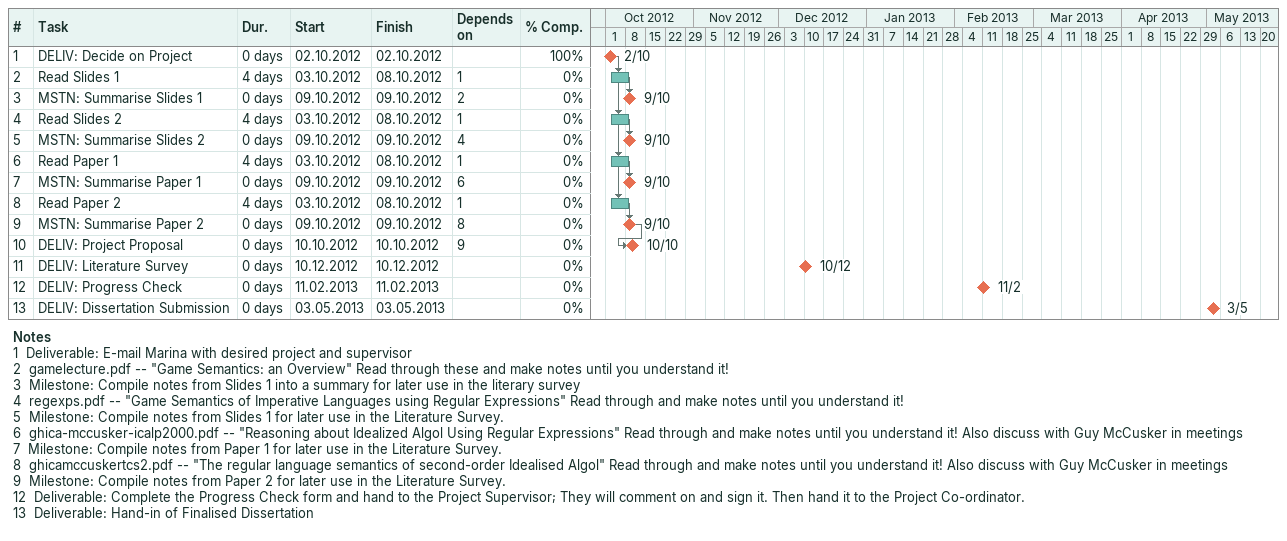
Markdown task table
| ID | Task | Duration | Start | Finish | Predecessors | % complete |
|---|---|---|---|---|---|---|
| 1 | DELIV: Decide on Project | 0d | 2012-10-02 | 2012-10-02 |  | 100 |
| 2 | Read Slides 1 | 4d | 2012-10-03 | 2012-10-08 | 1 | 0 |
| 3 | MSTN: Summarise Slides 1 | 0d | 2012-10-09 | 2012-10-09 | 2 | 0 |
| 4 | Read Slides 2 | 4d | 2012-10-03 | 2012-10-08 | 1 | 0 |
| 5 | MSTN: Summarise Slides 2 | 0d | 2012-10-09 | 2012-10-09 | 4 | 0 |
| 6 | Read Paper 1 | 4d | 2012-10-03 | 2012-10-08 | 1 | 0 |
| 7 | MSTN: Summarise Paper 1 | 0d | 2012-10-09 | 2012-10-09 | 6 | 0 |
| 8 | Read Paper 2 | 4d | 2012-10-03 | 2012-10-08 | 1 | 0 |
| 9 | MSTN: Summarise Paper 2 | 0d | 2012-10-09 | 2012-10-09 | 8 | 0 |
| 10 | DELIV: Project Proposal | 0d | 2012-10-10 | 2012-10-10 | 9 | 0 |
| 11 | DELIV: Literature Survey | 0d | 2012-12-10 | 2012-12-10 |  | 0 |
| 12 | DELIV: Progress Check | 0d | 2013-02-11 | 2013-02-11 |  | 0 |
| 13 | DELIV: Dissertation Submission | 0d | 2013-05-03 | 2013-05-03 |  | 0 |

Notes
- 1: Deliverable: E-mail Marina with desired project and supervisor
- 2: gamelecture.pdf -- "Game Semantics: an Overview" Read through these and make notes until you understand it!
- 3: Milestone: Compile notes from Slides 1 into a summary for later use in the literary survey
- 4: regexps.pdf -- "Game Semantics of Imperative Languages using Regular Expressions" Read through and make notes until you understand it!
- 5: Milestone: Compile notes from Slides 1 for later use in the Literature Survey.
- 6: ghica-mccusker-icalp2000.pdf -- "Reasoning about Idealized Algol Using Regular Expressions" Read through and make notes until you understand it! Also discuss with Guy McCusker in meetings
- 7: Milestone: Compile notes from Paper 1 for later use in the Literature Survey.
- 8: ghicamccuskertcs2.pdf -- "The regular language semantics of second-order Idealised Algol" Read through and make notes until you understand it! Also discuss with Guy McCusker in meetings
- 9: Milestone: Compile notes from Paper 2 for later use in the Literature Survey.
- 12: Deliverable: Complete the Progress Check form and hand to the Project Supervisor; They will comment on and sign it. Then hand it to the Project Co-ordinator.
- 13: Deliverable: Hand-in of Finalised Dissertation
